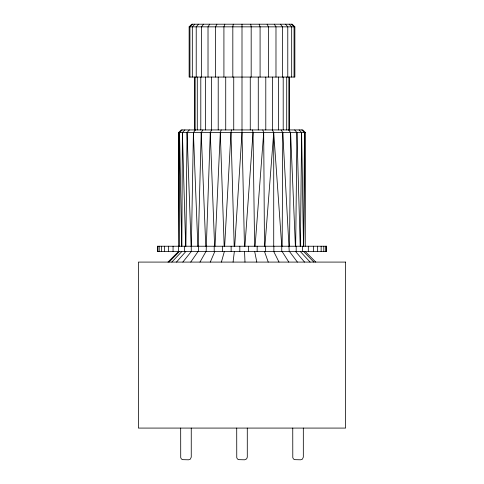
<?xml version="1.0" encoding="UTF-8"?>
<svg xmlns="http://www.w3.org/2000/svg" width="484" height="484" viewBox="0 0 484 484"><rect width="100%" height="100%" fill="white"/><g stroke="black" fill="none" stroke-linecap="round" stroke-linejoin="round"><path stroke-width="0.73" d="M182.129 129.93L179.528 132.574L179.389 246.247L178.566 132.574L181.204 129.93L302.796 129.93L305.434 132.574L305.241 246.247L304.472 132.574L301.871 129.93M181.851 246.247L182.389 132.574L184.87 129.93M282.148 246.247L282.777 132.574L281.077 129.93M303.631 246.247L304.472 132.574M289.535 246.247L290.594 132.574L288.573 129.93M185.886 246.247L187.06 132.574L189.353 129.93M295.676 246.247L296.94 132.574L294.647 129.93M300.419 246.247L301.611 132.574L299.13 129.93M191.38 246.247L193.406 132.574L195.427 129.93M198.198 246.247L201.223 132.574L202.923 129.93M211.605 129.93L210.28 132.574L206.142 251.517M215.047 246.247L220.305 132.574L221.206 129.93M224.643 246.247L230.983 132.574L231.443 129.93M234.692 246.247L242 132.574L242 24.2M244.928 246.247L253.017 132.574L252.557 129.93M255.086 246.247L263.695 132.574L262.794 129.93M264.905 246.247L273.72 132.574L272.395 129.93M233.076 262.086L234.353 251.517M233.282 24.2L232.822 26.844L232.822 77.065M221.412 262.086L224.352 251.517M224.824 24.2L223.917 26.844L223.917 77.065M210.274 262.086L214.805 251.517M216.892 24.2L215.568 26.844L215.568 77.065M199.959 262.086L205.966 251.517M209.717 24.2L208.017 26.844L208.017 77.065M190.732 262.086L198.053 251.517M203.528 24.2L201.501 26.844L201.501 77.065M182.831 262.086L191.283 251.517L191.234 246.229M198.507 24.2L196.22 26.844L196.22 77.065M176.466 262.086L185.832 251.517M194.81 24.2L192.323 26.844L192.323 77.065M171.802 262.086L181.827 251.517M192.541 24.2L189.94 26.844L189.94 77.065M168.946 262.086L179.382 251.517M189.135 26.844L191.779 24.2L292.221 24.2L294.865 26.844L294.865 77.065L189.135 77.065L189.135 26.844L294.865 26.844M167.99 262.086L178.566 251.517M305.434 132.574L178.566 132.574L178.566 246.247M305.229 251.517L315.768 262.086M291.459 24.2L294.06 26.844L294.06 77.065M303.595 251.517L313.862 262.086M289.19 24.2L291.677 26.844L291.677 77.065M300.358 251.517L310.087 262.086M285.493 24.2L287.78 26.844L287.78 77.065M295.615 251.517L304.551 262.086M280.472 24.2L282.499 26.844L282.499 77.065M289.48 251.517L297.4 262.086M274.283 24.2L275.983 26.844L275.983 77.065M282.118 251.517L288.809 262.086M267.108 24.2L268.432 26.844L268.432 77.065M273.72 251.517L279.008 262.086M264.494 251.517L268.245 262.086M259.176 24.2L260.083 26.844L260.083 77.065M254.687 251.517L256.804 262.086M250.718 24.2L251.178 26.844L251.178 77.065M282.777 132.574L289.22 251.517M290.594 132.574L295.391 246.247M244.553 251.517L244.983 262.086M201.223 132.574L205.754 246.247M193.406 132.574L197.847 246.247M210.28 132.574L214.606 246.247M187.06 132.574L191.101 246.247M220.305 132.574L224.171 246.247M296.94 132.574L300.207 246.247M182.389 132.574L185.674 246.247M230.983 132.574L234.202 246.247M242 132.574L244.444 246.247M179.528 132.574L181.724 246.247M301.611 132.574L303.504 246.247M253.017 132.574L254.614 246.247M263.695 132.574L264.458 246.247M326.47 246.229L326.47 251.517M325.575 246.229L325.575 251.517M323.796 246.229L323.796 251.517M321.146 246.229L321.146 251.517M317.655 246.229L317.655 251.517M313.366 246.229L313.366 251.517M308.32 246.229L308.32 251.517M303.323 428.08L303.323 457.156L302.379 459.183L300.679 459.8L294.49 459.643L293.371 458.856L292.79 457.616L292.747 428.08M302.573 246.229L302.573 251.517M296.184 246.229L296.184 251.517M289.577 77.065L289.577 129.93M288.857 77.065L288.857 129.93M286.709 77.065L286.709 129.93M283.201 77.065L283.201 129.93M281.755 251.517L281.755 246.229L273.72 132.574L273.72 246.247M278.445 77.065L278.445 129.93M273.865 246.229L273.865 251.517M272.583 77.065L272.583 129.93M265.789 77.065L265.789 129.93M265.637 246.229L265.637 251.517M258.274 77.065L258.274 129.93M257.161 246.229L257.161 251.517M250.264 77.065L250.264 129.93M248.528 246.229L248.528 251.517M247.288 428.08L247.288 457.156L246.671 458.856L244.644 459.8L238.455 459.643L237.329 458.856L236.755 457.616L236.712 428.08M239.822 246.229L239.822 251.517M233.736 77.065L233.736 129.93M231.14 246.229L231.14 251.517M225.726 77.065L225.726 129.93M222.573 246.229L222.573 251.517M218.211 77.065L218.211 129.93M214.212 246.229L214.212 251.517M211.417 77.065L211.417 129.93M205.555 77.065L205.555 129.93M200.799 77.065L200.799 129.93M198.458 246.229L198.458 251.517M197.291 77.065L197.291 129.93M195.143 77.065L195.143 129.93M194.423 77.065L194.423 129.93M191.253 428.08L191.253 457.156L190.309 459.183L188.609 459.8L182.42 459.643L181.294 458.856L180.72 457.616L180.677 428.08M184.543 246.229L184.543 251.517M178.469 246.229L178.469 251.517M173.06 246.229L173.06 251.517M168.39 246.229L168.39 251.517M164.493 246.229L164.493 251.517M161.426 246.229L161.426 251.517M159.206 246.229L159.206 251.517M157.869 246.229L157.869 251.517M326.585 246.229L157.415 246.229L157.415 251.517L326.585 251.517L326.585 246.229M345.612 262.086L138.388 262.086L138.388 428.08L345.612 428.08L345.612 262.086"/></g></svg>
